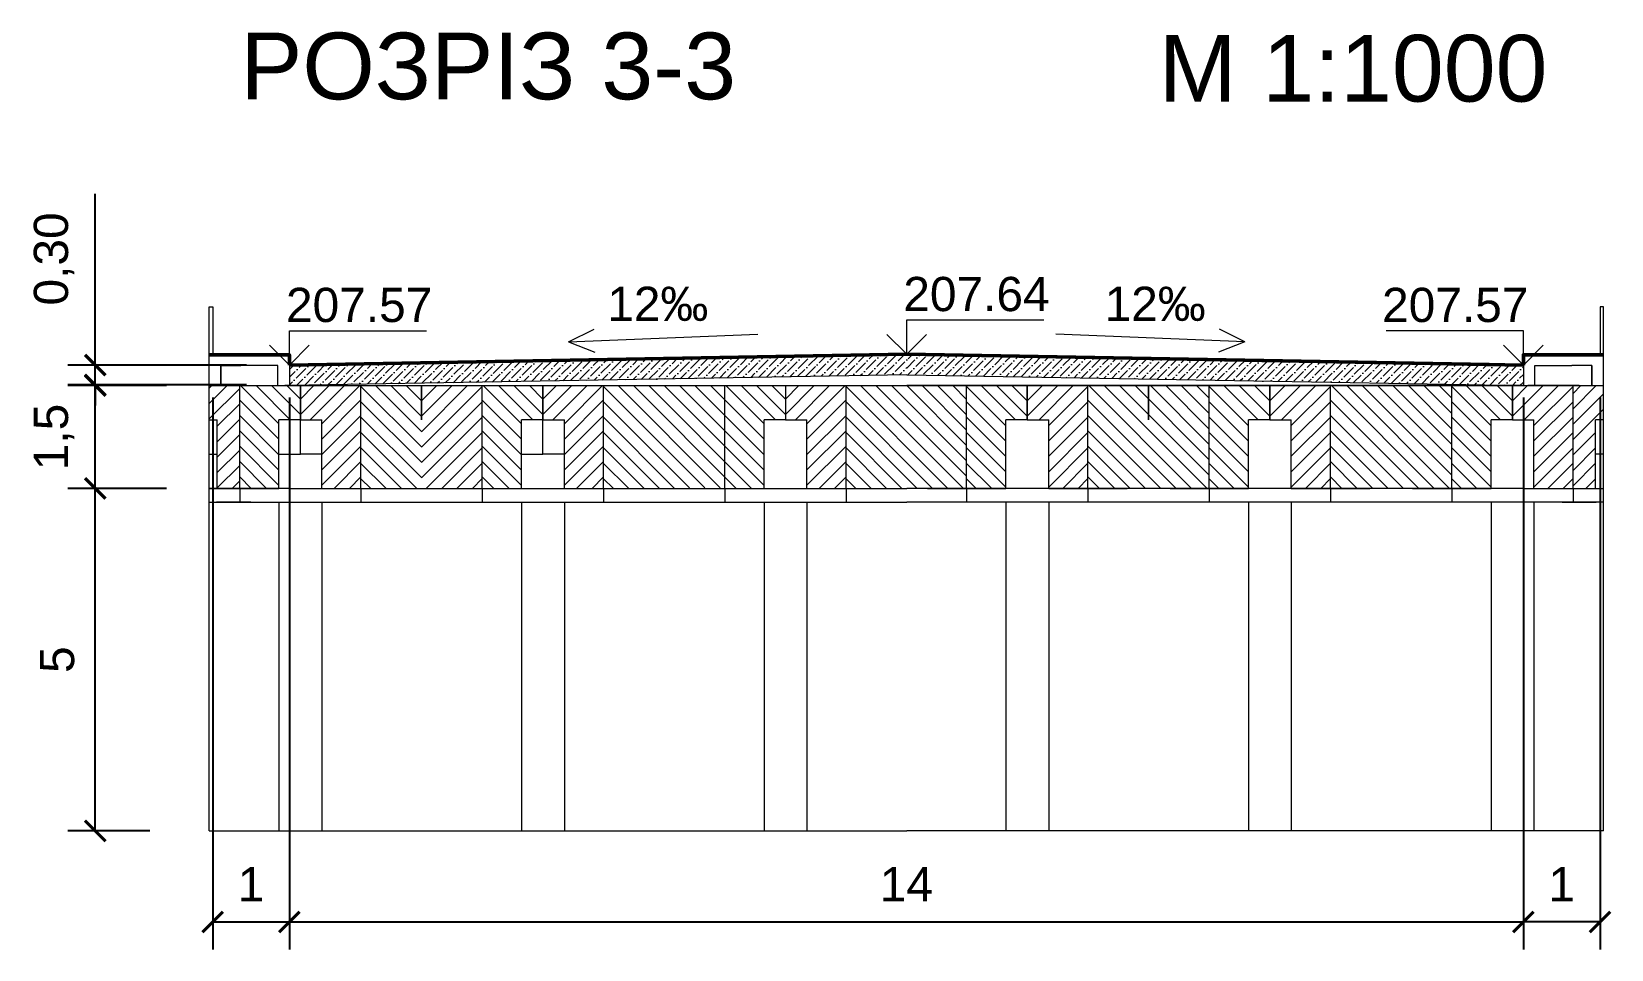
# Model space of a CAD drawing. Header units: millimetres. Extents: x -2123 to 34701, y -1286 to 835.
# Drawn here: x 4889.6 to 4912.66, y -1024.51 to -1011.11 of the extents above; entities that cross this region are included whole.
import ezdxf

# ---------------------------------------------------------------- set-up
doc = ezdxf.new("R2010")
doc.units = ezdxf.units.MM
doc.layers.get('0').update_dxf_attribs({"lineweight": 15})
doc.layers.add('вертикалка', color=6, linetype='Continuous', lineweight=15)
doc.layers.add('Текст', color=7, linetype='Continuous', lineweight=15)
doc.styles.add('Arial', font='arial.ttf')
doc.styles.get("Standard").update_dxf_attribs({"font": 'arial.ttf'})
doc.styles.add('стиль1', font='isocpeui.ttf')
doc.dimstyles.new('3 Cтил Макс', dxfattribs={"dimtxt": 1, "dimasz": 0.3, "dimexe": 1.25, "dimexo": 0.625, "dimgap": 0.3, "dimtad": 1, "dimtxsty": 'стиль1', "dimblk": 'ARCHTICK', "dimcen": 2.5, "dimadec": 0, "dimazin": 0, "dimtfac": 1, "dimtmove": 0, "dimatfit": 3, "dimldrblk": 'DATUMFILLED', "dimfxl": 1, "dimarcsym": 0})
pattern_1 = [(45, (4153.74322, 6351.9367), (-0.1122532015, 0.1122532015), [])]

# ---------------------------------------------------------------- blocks, each defined once
blk = doc.blocks.new('_ArchTick')
at = {"color": 0, "linetype": 'ByBlock', "const_width": 0.15}
blk.add_lwpolyline([(-0.5, -0.5), (0.5, 0.5)], dxfattribs=at)
blk = doc.blocks.new('*D957')
at = {"layer": 'Defpoints', "color": 0, "lineweight": 20, "ltscale": 0.5, "transparency": 16777216}
for p in [(4890.53, -1017.776), (4891.95, -1017.776), (4891.95, -1022.776)]:
    blk.add_point(p, dxfattribs=at)
at = {"layer": 'вертикалка', "color": 0, "lineweight": -2, "ltscale": 0.5, "transparency": 16777216}
for p, q in [((4891.325, -1017.776), (4890.13, -1017.776)), ((4890.53, -1022.776), (4890.53, -1017.776)), ((4891.325, -1022.776), (4890.13, -1022.776))]:
    blk.add_line(p, q, dxfattribs=at)
at = {"layer": 'вертикалка', "color": 0, "lineweight": -2, "ltscale": 0.5, "transparency": 16777216, "xscale": 0.3, "yscale": 0.3, "zscale": 0.3}
for p, rotation in [((4890.53, -1017.776), 90), ((4890.53, -1022.776), 270)]:
    blk.add_blockref('_ArchTick', p, dxfattribs=dict(at, rotation=rotation))
at = {"layer": 'вертикалка', "color": 0, "lineweight": 20, "ltscale": 0.5, "transparency": 16777216, "insert": (4889.976, -1020.276), "char_height": 0.5, "attachment_point": 5, "rotation": 90, "style": 'Arial'}
blk.add_mtext('5', dxfattribs=at)
blk = doc.blocks.new('_DatumFilled')
at = {"color": 0, "linetype": 'ByBlock'}
blk.add_solid([(0, 0.577), (-1, 0), (0, -0.577)], dxfattribs=at)
blk = doc.blocks.new('*D961')
at = {"layer": 'Defpoints', "color": 0, "lineweight": 20, "ltscale": 0.5, "transparency": 16777216}
for p in [(4890.53, -1016.276), (4892.195, -1016.276), (4892.195, -1017.776)]:
    blk.add_point(p, dxfattribs=at)
at = {"layer": 'вертикалка', "color": 0, "lineweight": -2, "ltscale": 0.5, "transparency": 16777216}
for p, q in [((4891.57, -1016.276), (4890.13, -1016.276)), ((4890.53, -1017.776), (4890.53, -1016.276)), ((4891.57, -1017.776), (4890.13, -1017.776))]:
    blk.add_line(p, q, dxfattribs=at)
at = {"layer": 'вертикалка', "color": 0, "lineweight": -2, "ltscale": 0.5, "transparency": 16777216, "xscale": 0.3, "yscale": 0.3, "zscale": 0.3}
for p, rotation in [((4890.53, -1016.276), 90), ((4890.53, -1017.776), 270)]:
    blk.add_blockref('_ArchTick', p, dxfattribs=dict(at, rotation=rotation))
at = {"layer": 'вертикалка', "color": 0, "lineweight": 20, "ltscale": 0.5, "transparency": 16777216, "insert": (4889.93, -1017.026), "char_height": 0.5, "attachment_point": 5, "rotation": 90, "style": 'Arial'}
blk.add_mtext('1,5', dxfattribs=at)
blk = doc.blocks.new('*D956')
at = {"layer": 'Defpoints', "color": 0, "lineweight": 20, "ltscale": 0.5, "transparency": 16777216}
for p in [(4893.364, -1022.776), (4911.374, -1022.776), (4911.374, -1024.105)]:
    blk.add_point(p, dxfattribs=at)
at = {"layer": 'вертикалка', "color": 0, "lineweight": -2, "ltscale": 0.5, "transparency": 16777216}
for p, q in [((4893.364, -1023.401), (4893.364, -1024.505)), ((4911.374, -1023.401), (4911.374, -1024.505)), ((4893.364, -1024.105), (4911.374, -1024.105))]:
    blk.add_line(p, q, dxfattribs=at)
at = {"layer": 'вертикалка', "color": 0, "lineweight": -2, "ltscale": 0.5, "transparency": 16777216, "xscale": 0.3, "yscale": 0.3, "zscale": 0.3, "rotation": 180}
blk.add_blockref('_ArchTick', (4893.364, -1024.105), dxfattribs=at)
at = {"layer": 'вертикалка', "color": 0, "lineweight": -2, "ltscale": 0.5, "transparency": 16777216, "xscale": 0.3, "yscale": 0.3, "zscale": 0.3}
blk.add_blockref('_ArchTick', (4911.374, -1024.105), dxfattribs=at)
at = {"layer": 'вертикалка', "color": 0, "lineweight": 20, "ltscale": 0.5, "transparency": 16777216, "insert": (4902.369, -1023.554), "char_height": 0.5, "attachment_point": 5, "style": 'Arial'}
blk.add_mtext('14', dxfattribs=at)
blk = doc.blocks.new('*D959')
at = {"layer": 'Defpoints', "color": 0, "lineweight": 20, "ltscale": 0.5, "transparency": 16777216}
for p in [(4892.245, -1015.826), (4893.364, -1015.826), (4893.364, -1024.105)]:
    blk.add_point(p, dxfattribs=at)
at = {"layer": 'вертикалка', "color": 0, "lineweight": -2, "ltscale": 0.5, "transparency": 16777216}
for p, q in [((4892.245, -1016.451), (4892.245, -1024.505)), ((4893.364, -1016.451), (4893.364, -1024.505)), ((4892.245, -1024.105), (4893.364, -1024.105))]:
    blk.add_line(p, q, dxfattribs=at)
at = {"layer": 'вертикалка', "color": 0, "lineweight": -2, "ltscale": 0.5, "transparency": 16777216, "xscale": 0.3, "yscale": 0.3, "zscale": 0.3, "rotation": 180}
blk.add_blockref('_ArchTick', (4892.245, -1024.105), dxfattribs=at)
at = {"layer": 'вертикалка', "color": 0, "lineweight": -2, "ltscale": 0.5, "transparency": 16777216, "xscale": 0.3, "yscale": 0.3, "zscale": 0.3}
blk.add_blockref('_ArchTick', (4893.364, -1024.105), dxfattribs=at)
at = {"layer": 'вертикалка', "color": 0, "lineweight": 20, "ltscale": 0.5, "transparency": 16777216, "insert": (4892.805, -1023.554), "char_height": 0.5, "attachment_point": 5, "style": 'Arial'}
blk.add_mtext('1', dxfattribs=at)
blk = doc.blocks.new('*D960')
at = {"layer": 'Defpoints', "color": 0, "lineweight": 20, "ltscale": 0.5, "transparency": 16777216}
for p in [(4911.374, -1015.826), (4912.493, -1015.826), (4911.374, -1024.105)]:
    blk.add_point(p, dxfattribs=at)
at = {"layer": 'вертикалка', "color": 0, "lineweight": -2, "ltscale": 0.5, "transparency": 16777216}
for p, q in [((4911.374, -1016.451), (4911.374, -1024.505)), ((4912.493, -1016.451), (4912.493, -1024.505)), ((4912.493, -1024.105), (4911.374, -1024.105))]:
    blk.add_line(p, q, dxfattribs=at)
at = {"layer": 'вертикалка', "color": 0, "lineweight": -2, "ltscale": 0.5, "transparency": 16777216, "xscale": 0.3, "yscale": 0.3, "zscale": 0.3, "rotation": 180}
blk.add_blockref('_ArchTick', (4911.374, -1024.105), dxfattribs=at)
at = {"layer": 'вертикалка', "color": 0, "lineweight": -2, "ltscale": 0.5, "transparency": 16777216, "xscale": 0.3, "yscale": 0.3, "zscale": 0.3}
blk.add_blockref('_ArchTick', (4912.493, -1024.105), dxfattribs=at)
at = {"layer": 'вертикалка', "color": 0, "lineweight": 20, "ltscale": 0.5, "transparency": 16777216, "insert": (4911.934, -1023.554), "char_height": 0.5, "attachment_point": 5, "style": 'Arial'}
blk.add_mtext('1', dxfattribs=at)
blk = doc.blocks.new('*D958')
at = {"layer": 'Defpoints', "color": 0, "lineweight": 20, "ltscale": 0.5, "transparency": 16777216}
for p in [(4890.53, -1015.976), (4893.364, -1015.976), (4893.364, -1016.267)]:
    blk.add_point(p, dxfattribs=at)
at = {"layer": 'вертикалка', "color": 0, "lineweight": -2, "ltscale": 0.5, "transparency": 16777216}
for p, q in [((4890.53, -1015.976), (4890.53, -1013.479)), ((4892.739, -1015.976), (4890.13, -1015.976)), ((4890.53, -1016.267), (4890.53, -1015.976)), ((4892.739, -1016.267), (4890.13, -1016.267)), ((4890.53, -1016.267), (4890.53, -1016.567))]:
    blk.add_line(p, q, dxfattribs=at)
at = {"layer": 'вертикалка', "color": 0, "lineweight": -2, "ltscale": 0.5, "transparency": 16777216, "xscale": 0.3, "yscale": 0.3, "zscale": 0.3}
for p, rotation in [((4890.53, -1015.976), 270), ((4890.53, -1016.267), 90)]:
    blk.add_blockref('_ArchTick', p, dxfattribs=dict(at, rotation=rotation))
at = {"layer": 'вертикалка', "color": 0, "lineweight": 20, "ltscale": 0.5, "transparency": 16777216, "insert": (4889.93, -1014.427), "char_height": 0.5, "attachment_point": 5, "rotation": 90, "style": 'Arial'}
blk.add_mtext('0,30', dxfattribs=at)

msp = doc.modelspace()

# ---------------------------------------------------------------- hatches: boundary and pattern name
h = msp.add_hatch()
h.set_pattern_fill('ANSI36', color=256, scale=0.025)
h.set_pattern_definition([(45, (4153.74322, 6351.9367), (0.0420949506, 0.1543481521), [0.1984375, -0.0396875, 0, -0.0396875])])
h.paths.add_polyline_path([(4902.374, -1016.117), (4902.374, -1015.817), (4893.364, -1015.976), (4893.364, -1016.276)])
h = msp.add_hatch()
h.set_pattern_fill('ANSI36', color=256, scale=0.025)
h.set_pattern_definition([(45, (4144.88319, 6351.93688), (0.0420949506, 0.1543481521), [0.1984375, -0.0396875, 0, -0.0396875])])
h.paths.add_polyline_path([(4902.374, -1015.817), (4902.374, -1016.117), (4911.374, -1016.276), (4911.374, -1015.976)])
h = msp.add_hatch()
h.set_pattern_fill('ANSI31', color=256, scale=0.05)
h.set_pattern_definition(pattern_1)
h.paths.add_polyline_path([(4892.195, -1016.776), (4892.312, -1016.776), (4892.312, -1017.776), (4892.639, -1017.776), (4892.639, -1016.276), (4892.195, -1016.276)])
h = msp.add_hatch()
h.set_pattern_fill('ANSI31', color=256, scale=0.05, angle=90)
h.set_pattern_definition([(135, (4161.88289, 6348.88225), (-0.1122532015, -0.1122532015), [])])
h.paths.add_polyline_path([(4893.212, -1016.776), (4893.524, -1016.776), (4893.524, -1016.276), (4892.639, -1016.276), (4892.639, -1017.776), (4893.212, -1017.776)])
h = msp.add_hatch()
h.set_pattern_fill('ANSI31', color=256, scale=0.05)
h.set_pattern_definition([(45, (4165.42289, 6348.88225), (-0.1122532015, 0.1122532015), [])])
h.paths.add_polyline_path([(4894.409, -1016.276), (4893.524, -1016.276), (4893.524, -1016.776), (4893.837, -1016.776), (4893.837, -1017.776), (4894.409, -1017.776)])
h.paths.add_polyline_path([(4896.179, -1016.276), (4895.294, -1016.276), (4895.294, -1016.776), (4895.296, -1016.783), (4895.296, -1017.783), (4896.179, -1017.776)])
h = msp.add_hatch()
h.set_pattern_fill('ANSI31', color=256, scale=0.05, angle=90)
h.set_pattern_definition([(135, (4165.42289, 6348.88225), (-0.1122532015, -0.1122532015), [])])
h.paths.add_polyline_path([(4895.296, -1016.783), (4895.294, -1016.776), (4895.294, -1016.276), (4894.409, -1016.276), (4894.409, -1017.776), (4895.296, -1017.783)])
h.paths.add_polyline_path([(4896.752, -1016.776), (4897.064, -1016.776), (4897.064, -1016.276), (4896.179, -1016.276), (4896.179, -1017.776), (4896.752, -1017.776)])
h = msp.add_hatch()
h.set_pattern_fill('ANSI31', color=256, scale=0.05)
h.set_pattern_definition([(45, (4168.96289, 6348.88225), (-0.1122532015, 0.1122532015), [])])
h.paths.add_polyline_path([(4897.949, -1016.276), (4897.064, -1016.276), (4897.064, -1016.776), (4897.377, -1016.776), (4897.377, -1017.776), (4897.949, -1017.776)])
h.paths.add_polyline_path([(4899.719, -1016.276), (4899.719, -1016.776), (4899.719, -1017.776)])
h = msp.add_hatch()
h.set_pattern_fill('ANSI31', color=256, scale=0.05, angle=90)
h.set_pattern_definition([(135, (4168.96289, 6348.88225), (-0.1122532015, -0.1122532015), [])])
h.paths.add_polyline_path([(4899.719, -1016.767), (4899.719, -1016.776), (4899.719, -1016.276), (4897.949, -1016.276), (4897.949, -1017.776), (4899.719, -1017.767)])
h.paths.add_polyline_path([(4900.292, -1016.776), (4900.604, -1016.776), (4900.604, -1016.276), (4899.719, -1016.276), (4899.719, -1017.776), (4900.292, -1017.776)])
h = msp.add_hatch()
h.set_pattern_fill('ANSI31', color=256, scale=0.05)
h.set_pattern_definition([(45, (4172.50289, 6348.88225), (-0.1122532015, 0.1122532015), [])])
h.paths.add_polyline_path([(4901.489, -1016.276), (4900.604, -1016.276), (4900.604, -1016.776), (4900.917, -1016.776), (4900.917, -1017.776), (4901.489, -1017.776)])
h = msp.add_hatch()
h.set_pattern_fill('ANSI31', color=256, scale=0.05, angle=90)
h.set_pattern_definition([(135, (4172.50289, 6348.88225), (-0.1122532015, -0.1122532015), [])])
h.paths.add_polyline_path([(4903.249, -1016.776), (4903.249, -1016.276), (4901.489, -1016.276), (4901.489, -1017.776), (4903.249, -1017.776)])
h = msp.add_hatch()
h.set_pattern_fill('ANSI31', color=256, scale=0.05)
h.set_pattern_definition([(45, (4174.26286, 6348.88243), (-0.1122532015, 0.1122532015), [])])
h.paths.add_polyline_path([(4903.249, -1016.276), (4903.249, -1016.776), (4903.249, -1017.776)])
h.paths.add_polyline_path([(4905.019, -1016.276), (4904.134, -1016.276), (4904.134, -1016.776), (4904.447, -1016.776), (4904.447, -1017.776), (4905.019, -1017.776)])
h = msp.add_hatch()
h.set_pattern_fill('ANSI31', color=256, scale=0.05, angle=90)
h.set_pattern_definition([(135, (4174.26286, 6348.88243), (-0.1122532015, -0.1122532015), [])])
h.paths.add_polyline_path([(4903.822, -1016.776), (4904.134, -1016.776), (4904.134, -1016.276), (4903.249, -1016.276), (4903.249, -1017.776), (4903.822, -1017.776)])
h.paths.add_polyline_path([(4906.789, -1016.776), (4906.789, -1016.276), (4905.019, -1016.276), (4905.019, -1017.776), (4906.789, -1017.776)])
h = msp.add_hatch()
h.set_pattern_fill('ANSI31', color=256, scale=0.05)
h.set_pattern_definition([(45, (4177.80286, 6348.88243), (-0.1122532015, 0.1122532015), [])])
h.paths.add_polyline_path([(4906.789, -1016.276), (4906.789, -1016.776), (4906.789, -1017.776)])
h.paths.add_polyline_path([(4908.559, -1016.276), (4907.674, -1016.276), (4907.674, -1016.776), (4907.987, -1016.776), (4907.987, -1017.776), (4908.559, -1017.776)])
h = msp.add_hatch()
h.set_pattern_fill('ANSI31', color=256, scale=0.05, angle=90)
h.set_pattern_definition([(135, (4177.80286, 6348.88243), (-0.1122532015, -0.1122532015), [])])
h.paths.add_polyline_path([(4907.362, -1016.776), (4907.674, -1016.776), (4907.674, -1016.276), (4906.789, -1016.276), (4906.789, -1017.776), (4907.362, -1017.776)])
h.paths.add_polyline_path([(4910.329, -1016.776), (4910.329, -1016.276), (4908.559, -1016.276), (4908.559, -1017.776), (4910.329, -1017.776)])
h = msp.add_hatch()
h.set_pattern_fill('ANSI31', color=256, scale=0.05)
h.set_pattern_definition([(45, (4181.34286, 6348.88243), (-0.1122532015, 0.1122532015), [])])
h.paths.add_polyline_path([(4910.329, -1017.776), (4910.329, -1016.276), (4910.329, -1016.776)])
h.paths.add_polyline_path([(4911.527, -1017.776), (4912.099, -1017.776), (4912.099, -1016.276), (4911.214, -1016.276), (4911.214, -1016.776), (4911.527, -1016.776)])
h = msp.add_hatch()
h.set_pattern_fill('ANSI31', color=256, scale=0.05, angle=90)
h.set_pattern_definition([(135, (4181.34286, 6348.88243), (-0.1122532015, -0.1122532015), [])])
h.paths.add_polyline_path([(4910.902, -1016.776), (4911.214, -1016.776), (4911.214, -1016.276), (4910.329, -1016.276), (4910.329, -1017.776), (4910.902, -1017.776)])
h = msp.add_hatch()
h.set_pattern_fill('ANSI31', color=256, scale=0.05)
h.set_pattern_definition(pattern_1)
h.paths.add_polyline_path([(4912.543, -1016.776), (4912.426, -1016.776), (4912.426, -1017.776), (4912.099, -1017.776), (4912.099, -1016.276), (4912.543, -1016.276)])

# ---------------------------------------------------------------- linework, layer by layer
at = {"color": 0}
for p, q in [((4897.439, -1015.635), (4897.811, -1015.45)), ((4907.31, -1015.635), (4906.938, -1015.45)), ((4897.439, -1015.635), (4900.199, -1015.524)), ((4897.439, -1015.635), (4897.824, -1015.79)), ((4907.31, -1015.635), (4904.549, -1015.524)), ((4907.31, -1015.635), (4906.924, -1015.79))]:
    msp.add_line(p, q, dxfattribs=at)
for p, q in [((4892.657, -1015.834), (4892.649, -1015.826)), ((4892.657, -1015.834), (4892.665, -1015.826)), ((4912.081, -1015.834), (4912.073, -1015.826)), ((4912.081, -1015.834), (4912.089, -1015.826)), ((4912.543, -1022.776), (4912.543, -1015.826)), ((4892.364, -1016.276), (4892.364, -1015.98)), ((4892.364, -1015.98), (4892.657, -1015.98)), ((4912.374, -1015.98), (4912.081, -1015.98)), ((4912.374, -1016.276), (4912.374, -1015.98)), ((4893.355, -1016.276), (4893.364, -1016.267)), ((4911.214, -1016.776), (4911.214, -1016.276)), ((4911.214, -1016.276), (4912.543, -1016.276)), ((4912.189, -1016.276), (4912.543, -1016.276)), ((4892.195, -1016.776), (4892.312, -1016.776)), ((4893.524, -1016.776), (4893.212, -1016.776)), ((4893.524, -1016.776), (4893.837, -1016.776)), ((4897.064, -1016.776), (4896.752, -1016.776)), ((4897.064, -1016.776), (4897.377, -1016.776)), ((4900.604, -1016.776), (4900.292, -1016.776)), ((4900.604, -1016.776), (4900.917, -1016.776)), ((4904.134, -1016.776), (4903.822, -1016.776)), ((4904.134, -1016.776), (4904.447, -1016.776)), ((4907.674, -1016.776), (4907.362, -1016.776)), ((4907.674, -1016.776), (4907.987, -1016.776)), ((4911.214, -1016.776), (4910.902, -1016.776)), ((4911.214, -1016.776), (4911.527, -1016.776)), ((4912.543, -1016.776), (4912.426, -1016.776)), ((4892.195, -1017.776), (4893.212, -1017.776)), ((4892.799, -1017.976), (4892.299, -1017.976)), ((4893.837, -1017.776), (4894.982, -1017.776)), ((4895.607, -1017.776), (4896.752, -1017.776)), ((4897.377, -1017.776), (4898.522, -1017.776)), ((4899.147, -1017.776), (4900.292, -1017.776)), ((4900.917, -1017.776), (4902.062, -1017.776)), ((4902.677, -1017.776), (4903.822, -1017.776)), ((4904.447, -1017.776), (4905.592, -1017.776)), ((4906.217, -1017.776), (4907.362, -1017.776)), ((4907.987, -1017.776), (4909.132, -1017.776)), ((4909.757, -1017.776), (4910.902, -1017.776)), ((4911.527, -1017.776), (4912.543, -1017.776)), ((4911.939, -1017.976), (4912.439, -1017.976))]:
    msp.add_line(p, q)
at = {"lineweight": 50}
msp.add_line((4911.374, -1015.976), (4911.374, -1015.826), dxfattribs=at)
for points in [[(4892.195, -1015.826), (4892.195, -1015.126), (4892.245, -1015.126), (4892.245, -1015.826)], [(4912.543, -1015.826), (4912.543, -1015.126), (4912.493, -1015.126), (4912.493, -1015.826)], [(4893.364, -1015.976), (4893.364, -1015.826)], [(4893.364, -1015.826), (4893.364, -1016.226)], [(4911.374, -1015.976), (4911.374, -1015.826)], [(4911.374, -1015.826), (4911.374, -1016.226)], [(4893.195, -1016.276), (4893.195, -1015.98), (4892.657, -1015.98)], [(4893.364, -1015.976), (4893.364, -1016.276)], [(4911.374, -1015.976), (4911.374, -1016.276)], [(4911.543, -1016.276), (4911.543, -1015.98), (4912.081, -1015.98)], [(4892.549, -1016.276), (4892.195, -1016.276)], [(4892.195, -1016.276), (4893.524, -1016.276), (4893.524, -1016.776)], [(4892.549, -1016.276), (4893.299, -1016.276)], [(4892.639, -1017.776), (4892.639, -1016.276)], [(4894.049, -1016.276), (4893.299, -1016.276)], [(4893.369, -1016.276), (4902.374, -1016.276)], [(4893.524, -1016.776), (4893.524, -1016.276), (4895.294, -1016.276), (4895.294, -1016.776)], [(4894.049, -1016.276), (4894.799, -1016.276)], [(4894.409, -1017.776), (4894.409, -1016.276)], [(4895.294, -1016.776), (4895.294, -1016.276), (4897.064, -1016.276), (4897.064, -1016.776)], [(4896.179, -1017.776), (4896.179, -1016.276)], [(4897.064, -1016.776), (4897.064, -1016.276), (4898.834, -1016.276), (4898.834, -1016.276)], [(4897.949, -1017.776), (4897.949, -1016.276)], [(4898.834, -1016.276), (4898.834, -1016.276), (4900.604, -1016.276), (4900.604, -1016.776)], [(4899.719, -1017.776), (4899.719, -1016.276)], [(4901.489, -1017.776), (4901.489, -1016.276)], [(4902.364, -1016.276), (4902.364, -1016.276), (4904.134, -1016.276), (4904.134, -1016.776)], [(4911.369, -1016.276), (4902.374, -1016.276)], [(4903.249, -1017.776), (4903.249, -1016.276)], [(4904.134, -1016.776), (4904.134, -1016.276), (4905.904, -1016.276), (4905.904, -1016.776)], [(4905.019, -1017.776), (4905.019, -1016.276)], [(4905.904, -1016.776), (4905.904, -1016.276), (4907.674, -1016.276), (4907.674, -1016.776)], [(4906.789, -1017.776), (4906.789, -1016.276)], [(4907.674, -1016.776), (4907.674, -1016.276), (4909.444, -1016.276), (4909.444, -1016.276)], [(4908.559, -1017.776), (4908.559, -1016.276)], [(4909.444, -1016.276), (4909.444, -1016.276), (4911.214, -1016.276), (4911.214, -1016.776)], [(4910.689, -1016.276), (4909.939, -1016.276)], [(4910.329, -1017.776), (4910.329, -1016.276)], [(4910.689, -1016.276), (4911.439, -1016.276)], [(4912.189, -1016.276), (4911.439, -1016.276)], [(4912.099, -1017.776), (4912.099, -1016.276)], [(4892.312, -1017.776), (4892.312, -1016.776)], [(4893.212, -1017.776), (4893.212, -1016.776)], [(4893.212, -1017.276), (4893.524, -1017.276), (4893.524, -1016.776)], [(4893.837, -1017.276), (4893.524, -1017.276), (4893.524, -1016.776)], [(4893.837, -1017.776), (4893.837, -1016.776)], [(4896.752, -1017.776), (4896.752, -1016.776)], [(4896.752, -1017.276), (4897.064, -1017.276), (4897.064, -1016.776)], [(4897.377, -1017.276), (4897.064, -1017.276), (4897.064, -1016.776)], [(4897.377, -1017.776), (4897.377, -1016.776)], [(4900.292, -1017.776), (4900.292, -1016.776)], [(4900.917, -1017.776), (4900.917, -1016.776)], [(4903.822, -1017.776), (4903.822, -1016.776)], [(4904.447, -1017.776), (4904.447, -1016.776)], [(4907.362, -1017.776), (4907.362, -1016.776)], [(4907.987, -1017.776), (4907.987, -1016.776)], [(4910.902, -1017.776), (4910.902, -1016.776)], [(4911.527, -1017.776), (4911.527, -1016.776)], [(4912.426, -1017.776), (4912.426, -1016.776)], [(4892.195, -1017.276), (4892.312, -1017.276)], [(4912.543, -1017.276), (4912.426, -1017.276)], [(4893.369, -1017.776), (4892.195, -1017.776)], [(4892.195, -1017.976), (4902.374, -1017.976)], [(4892.639, -1017.776), (4892.639, -1017.976)], [(4893.212, -1017.976), (4893.212, -1022.776)], [(4893.369, -1017.776), (4893.369, -1017.776), (4902.374, -1017.776)], [(4893.837, -1017.976), (4893.837, -1022.776)], [(4894.409, -1017.776), (4894.409, -1017.976)], [(4896.179, -1017.776), (4896.179, -1017.976)], [(4896.752, -1017.976), (4896.752, -1022.776)], [(4897.377, -1017.976), (4897.377, -1022.776)], [(4897.949, -1017.776), (4897.949, -1017.976)], [(4899.719, -1017.776), (4899.719, -1017.976)], [(4900.292, -1017.976), (4900.292, -1022.776)], [(4900.917, -1017.976), (4900.917, -1022.776)], [(4901.489, -1017.776), (4901.489, -1017.976)], [(4911.369, -1017.776), (4911.369, -1017.776), (4902.374, -1017.776)], [(4912.543, -1017.976), (4902.374, -1017.976)], [(4903.249, -1017.776), (4903.249, -1017.976)], [(4903.822, -1017.976), (4903.822, -1022.776)], [(4904.447, -1017.976), (4904.447, -1022.776)], [(4905.019, -1017.776), (4905.019, -1017.976)], [(4906.789, -1017.776), (4906.789, -1017.976)], [(4907.362, -1017.976), (4907.362, -1022.776)], [(4907.987, -1017.976), (4907.987, -1022.776)], [(4908.559, -1017.776), (4908.559, -1017.976)], [(4910.329, -1017.776), (4910.329, -1017.976)], [(4910.902, -1017.976), (4910.902, -1022.776)], [(4911.369, -1017.776), (4912.543, -1017.776)], [(4911.527, -1017.976), (4911.527, -1022.776)], [(4912.099, -1017.776), (4912.099, -1017.976)], [(4912.543, -1022.776), (4902.374, -1022.776)]]:
    msp.add_lwpolyline(points)
at = {"color": 0}
for points in [[(4902.374, -1015.817), (4902.374, -1015.317), (4904.374, -1015.317)], [(4893.364, -1015.976), (4893.076, -1015.688)], [(4893.364, -1015.976), (4893.364, -1015.476), (4895.364, -1015.476)], [(4893.364, -1015.976), (4893.652, -1015.688)], [(4893.364, -1015.976), (4893.652, -1015.688)], [(4902.374, -1015.817), (4902.086, -1015.528)], [(4902.374, -1015.817), (4902.662, -1015.528)], [(4911.374, -1015.976), (4911.374, -1015.476), (4909.374, -1015.476)], [(4911.374, -1015.976), (4911.086, -1015.688)], [(4911.374, -1015.976), (4911.086, -1015.688)], [(4911.374, -1015.976), (4911.662, -1015.688)]]:
    msp.add_lwpolyline(points, dxfattribs=at)
at = {"lineweight": 50}
for points in [[(4893.364, -1015.976), (4893.364, -1015.826), (4892.195, -1015.826)], [(4902.374, -1015.817), (4893.364, -1015.976)], [(4902.374, -1015.817), (4911.374, -1015.976)], [(4911.374, -1015.976), (4911.374, -1015.826), (4912.543, -1015.826)]]:
    msp.add_lwpolyline(points, dxfattribs=at)
at = {"color": 0, "lineweight": 50}
msp.add_lwpolyline([(4910.874, -1015.967), (4902.374, -1015.817)], dxfattribs=at)
at = {"lineweight": 15}
for points in [[(4902.374, -1016.117), (4893.364, -1016.276)], [(4902.374, -1016.117), (4911.374, -1016.276)]]:
    msp.add_lwpolyline(points, dxfattribs=at)
at = {"layer": 'вертикалка', "color": 5, "lineweight": 20, "ltscale": 0.5}
msp.add_line((4892.195, -1022.776), (4892.195, -1015.826), dxfattribs=at)
msp.add_lwpolyline([(4892.195, -1022.776), (4902.374, -1022.776)], dxfattribs=at)
at = {"layer": 'Текст', "color": 0}
for p, q in [((4892.364, -1015.98), (4892.364, -1016.276)), ((4912.374, -1015.98), (4912.374, -1016.276))]:
    msp.add_line(p, q, dxfattribs=at)

# ---------------------------------------------------------------- texts
for s, p in [('РОЗРІЗ 3-3', (4892.646, -1012.097)), ('М 1:1000', (4906.054, -1012.13))]:
    msp.add_text(s, height=0.9738).set_placement(p)
for s, p in [('207.64', (4902.324, -1015.189)), ('207.57', (4893.314, -1015.348)), ('12‰', (4898.003, -1015.332)), ('12‰', (4905.262, -1015.332)), ('207.57', (4909.312, -1015.348))]:
    msp.add_text(s, height=0.5, dxfattribs=at).set_placement(p)

# ---------------------------------------------------------------- dimensions: what is measured, and where the dimension line sits
at = {"layer": 'вертикалка', "color": 5, "lineweight": 20, "ltscale": 0.5}
for base, p1, p2, angle, text, picture, middle in [((4890.53, -1015.976), (4893.364, -1016.267), (4893.364, -1015.976), 90, '0,30', '*D958', (4889.93, -1014.427)), ((4911.374, -1024.105), (4912.493, -1015.826), (4911.374, -1015.826), 180, '1', '*D960', (4911.934, -1023.554))]:
    dim = msp.add_linear_dim(base=base, p1=p1, p2=p2, angle=angle, text=text, dimstyle='3 Cтил Макс', override={"dimtxt": 0.5, "dimexe": 0.4, "dimtxsty": 'Arial'}, dxfattribs=at)
    dim.commit()
    dim.dimension.update_dxf_attribs({"geometry": picture, "text_midpoint": middle})
dim = msp.add_linear_dim(base=(4893.364, -1024.105), p1=(4892.245, -1015.826), p2=(4893.364, -1015.826), text='1', dimstyle='3 Cтил Макс', override={"dimtxt": 0.5, "dimexe": 0.4, "dimtxsty": 'Arial'}, dxfattribs=at)
dim.commit()
dim.dimension.update_dxf_attribs({"geometry": '*D959', "text_midpoint": (4892.805, -1023.554)})
for base, p1, p2, picture, middle in [((4890.53, -1016.276), (4892.195, -1017.776), (4892.195, -1016.276), '*D961', (4889.93, -1017.026)), ((4890.53, -1017.776), (4891.95, -1022.776), (4891.95, -1017.776), '*D957', (4889.976, -1020.276))]:
    dim = msp.add_linear_dim(base=base, p1=p1, p2=p2, angle=90, dimstyle='3 Cтил Макс', override={"dimtxt": 0.5, "dimexe": 0.4, "dimtxsty": 'Arial'}, dxfattribs=at)
    dim.commit()
    dim.dimension.update_dxf_attribs({"geometry": picture, "text_midpoint": middle})
dim = msp.add_linear_dim(base=(4911.374, -1024.105), p1=(4893.364, -1022.776), p2=(4911.374, -1022.776), text='14', dimstyle='3 Cтил Макс', override={"dimtxt": 0.5, "dimexe": 0.4, "dimtxsty": 'Arial'}, dxfattribs=at)
dim.commit()
dim.dimension.update_dxf_attribs({"geometry": '*D956', "text_midpoint": (4902.369, -1024.105), "dimtype": 160})

doc.saveas('drawing.dxf')
